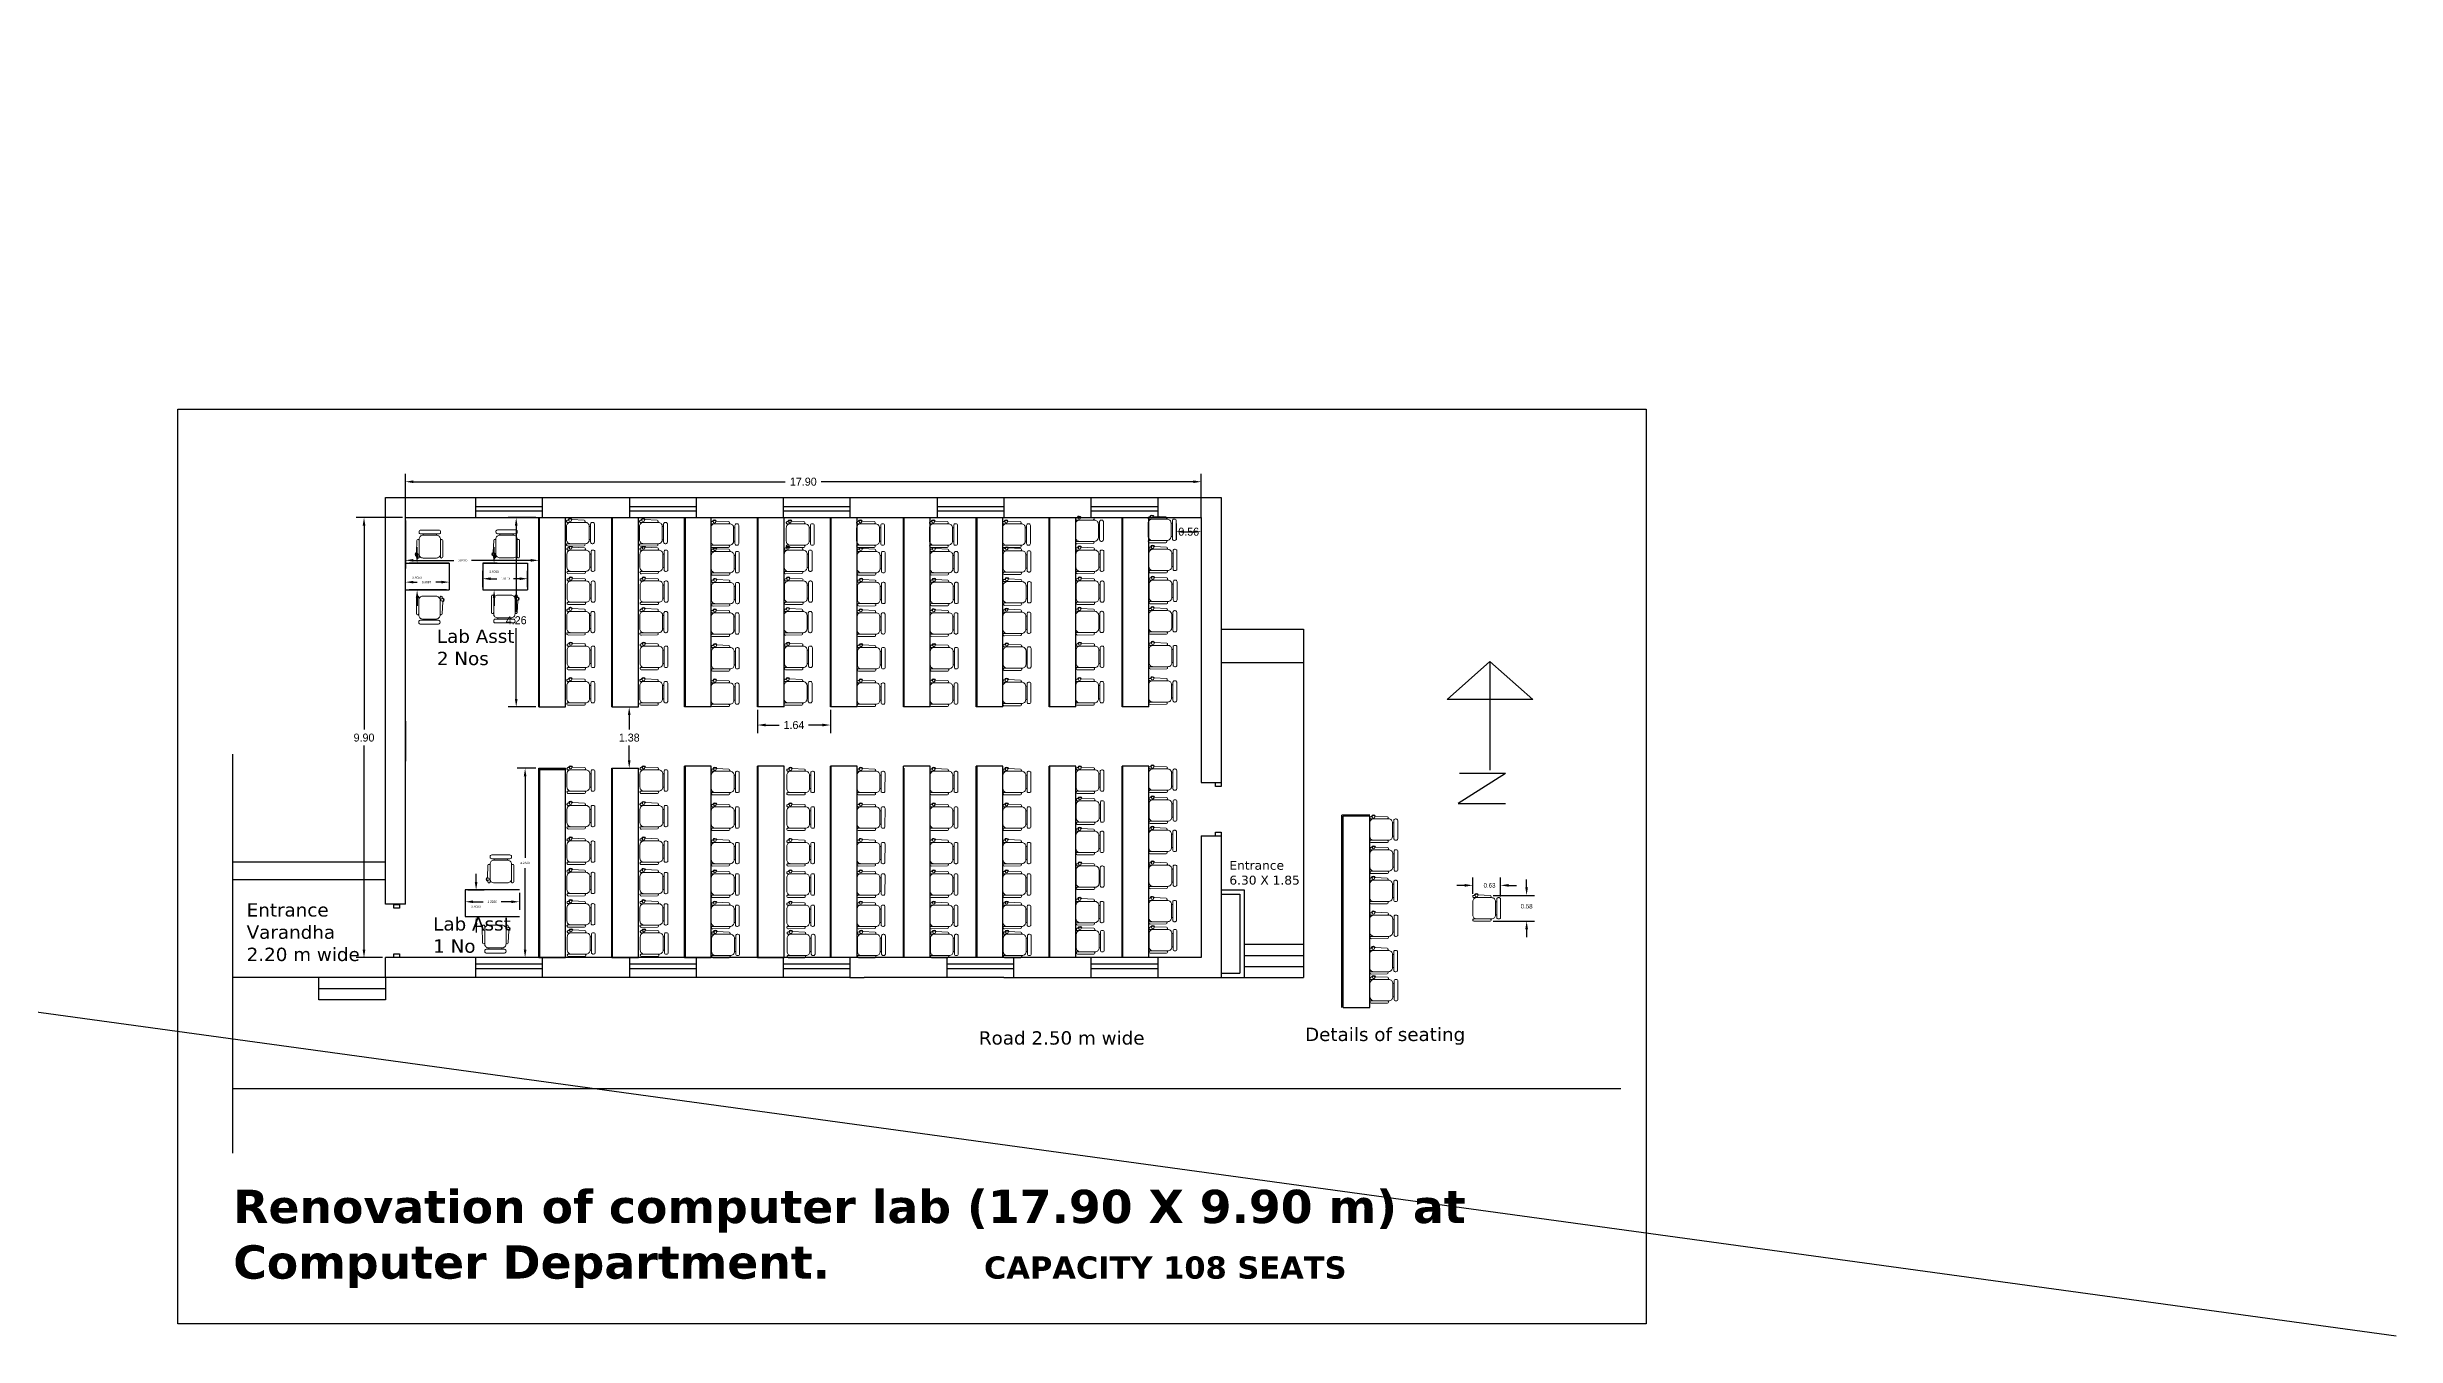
# Model space of a CAD drawing. Header units: inches. Extents: x 23 to 629, y -355 to 51.
# Drawn here: x 575.8 to 628.6, y -169 to -140 of the extents above; entities that cross this region are included whole.
import ezdxf

# ---------------------------------------------------------------- set-up
doc = ezdxf.new("R2010")
doc.units = ezdxf.units.IN
doc.header["$MEASUREMENT"] = 0
doc.layers.add('FUR', color=252, linetype='Continuous', lineweight=9)
doc.layers.add('FURN', color=252, linetype='Continuous', lineweight=9)
doc.dimstyles.get("Standard").update_dxf_attribs({"dimtxt": 0.18, "dimasz": 0.18, "dimexe": 0.18, "dimexo": 0.0625, "dimgap": 0.09, "dimtad": 0, "dimtih": 1, "dimtoh": 1, "dimdec": 4, "dimzin": 0, "dimdsep": 46, "dimtxsty": 'Standard', "dimcen": 0.09, "dimadec": 0, "dimazin": 0, "dimtfac": 1, "dimtdec": 4, "dimtofl": 0, "dimtmove": 0, "dimatfit": 3, "dimfxl": 1, "dimtolj": 1, "dimtzin": 0, "dimarcsym": 0})

# ---------------------------------------------------------------- blocks, each defined once
blk = doc.blocks.new('CINE CHAIR')
at = {"layer": 'FUR', "color": 48, "lineweight": 0}
for p, q in [((448043.776, 57308.306), (448043.8, 57308.306)), ((448043.776, 57308.058), (448043.8, 57308.058))]:
    blk.add_line(p, q, dxfattribs=at)
blk.add_lwpolyline([(448043.45, 57308.434), (448043.678, 57308.423, -0.388092), (448043.695, 57308.404), (448043.695, 57308.401, -0.414214), (448043.676, 57308.382), (448043.367, 57308.382, -0.414214), (448043.348, 57308.401), (448043.348, 57308.404, -0.491313), (448043.377, 57308.423), (448043.384, 57308.436)], format="xyb", dxfattribs=at)
for points in [[(448043.424, 57308.382), (448043.7, 57308.382, -0.414214), (448043.776, 57308.306), (448043.776, 57308.058, -0.414214), (448043.7, 57307.982), (448043.424, 57307.982, -0.414214), (448043.348, 57308.058), (448043.348, 57308.306, -0.414214)], [(448043.828, 57308.382), (448043.842, 57308.382, -0.414214), (448043.871, 57308.353), (448043.871, 57308.01, -0.414214), (448043.842, 57307.982), (448043.828, 57307.982, -0.414214), (448043.8, 57308.01), (448043.8, 57308.353, -0.414214)], [(448043.379, 57307.938), (448043.678, 57307.94, 0.393133), (448043.695, 57307.959), (448043.695, 57307.963, 0.414214), (448043.676, 57307.982), (448043.367, 57307.982, 0.414214), (448043.348, 57307.963), (448043.348, 57307.966, 0.435766)]]:
    blk.add_lwpolyline(points, format="xyb", close=True, dxfattribs=at)
blk.add_circle((448043.417, 57308.422), 0.0249, dxfattribs=at)
blk.add_arc((448043.417, 57308.422), 0.0356, 19.6628, 156.9494, dxfattribs=at)
blk = doc.blocks.new('*D101')
at = {"color": 0, "lineweight": -2}
for p, q in [((583.81, -150.609), (582.762, -150.609)), ((582.942, -150.789), (582.942, -155.379)), ((582.942, -160.329), (582.942, -155.739)), ((583.36, -160.509), (582.762, -160.509))]:
    blk.add_line(p, q, dxfattribs=at)
at = {"color": 0}
for points in [[(582.912, -150.789), (582.972, -150.789), (582.942, -150.609)], [(582.912, -160.329), (582.972, -160.329), (582.942, -160.509)]]:
    blk.add_solid(points, dxfattribs=at)
at = {"layer": 'Defpoints', "color": 0}
for p in [(583.872, -150.609), (582.942, -160.509), (583.422, -160.509)]:
    blk.add_point(p, dxfattribs=at)
at = {"color": 0, "insert": (582.942, -155.559), "char_height": 0.18, "attachment_point": 5}
blk.add_mtext('\\A1;9.90', dxfattribs=at)
blk = doc.blocks.new('*D102')
at = {"color": 0, "lineweight": -2}
for p, q in [((607.698, -158.883), (607.518, -158.883)), ((607.878, -159.074), (607.878, -158.703)), ((608.505, -159.131), (608.505, -158.703)), ((608.685, -158.883), (608.865, -158.883))]:
    blk.add_line(p, q, dxfattribs=at)
at = {"color": 0}
for points in [[(607.698, -158.853), (607.698, -158.913), (607.878, -158.883)], [(608.685, -158.853), (608.685, -158.913), (608.505, -158.883)]]:
    blk.add_solid(points, dxfattribs=at)
at = {"layer": 'Defpoints', "color": 0}
for p in [(608.505, -158.883), (607.878, -159.136), (608.505, -159.193)]:
    blk.add_point(p, dxfattribs=at)
at = {"color": 0, "insert": (608.256, -158.883), "char_height": 0.1, "attachment_point": 5}
blk.add_mtext('\\A1;0.63', dxfattribs=at)
blk = doc.blocks.new('*D103')
at = {"color": 0, "lineweight": -2}
for p, q in [((609.09, -158.929), (609.09, -158.749)), ((608.336, -159.109), (609.27, -159.109)), ((608.336, -159.689), (609.27, -159.689)), ((609.09, -159.869), (609.09, -160.049))]:
    blk.add_line(p, q, dxfattribs=at)
at = {"color": 0}
for points in [[(609.06, -158.929), (609.12, -158.929), (609.09, -159.109)], [(609.06, -159.869), (609.12, -159.869), (609.09, -159.689)]]:
    blk.add_solid(points, dxfattribs=at)
at = {"layer": 'Defpoints', "color": 0}
for p in [(608.274, -159.109), (609.09, -159.109), (608.273, -159.689)]:
    blk.add_point(p, dxfattribs=at)
at = {"color": 0, "insert": (609.09, -159.353), "char_height": 0.1, "attachment_point": 5}
blk.add_mtext('\\A1;0.58', dxfattribs=at)
blk = doc.blocks.new('*D104')
at = {"color": 0, "lineweight": -2}
for p, q in [((583.872, -150.609), (583.872, -149.622)), ((584.052, -149.802), (592.417, -149.802)), ((601.592, -149.802), (593.227, -149.802)), ((601.772, -150.609), (601.772, -149.622))]:
    blk.add_line(p, q, dxfattribs=at)
at = {"color": 0}
for points in [[(584.052, -149.772), (584.052, -149.832), (583.872, -149.802)], [(601.592, -149.772), (601.592, -149.832), (601.772, -149.802)]]:
    blk.add_solid(points, dxfattribs=at)
at = {"layer": 'Defpoints', "color": 0}
for p in [(601.772, -149.802), (583.872, -150.671), (601.772, -150.671)]:
    blk.add_point(p, dxfattribs=at)
at = {"color": 0, "insert": (592.822, -149.802), "char_height": 0.18, "attachment_point": 5}
blk.add_mtext('\\A1;17.90', dxfattribs=at)
blk = doc.blocks.new('*D105')
at = {"color": 0, "lineweight": -2}
for p, q in [((583.872, -150.671), (583.872, -151.751)), ((586.872, -150.671), (586.872, -151.751)), ((584.052, -151.571), (584.962, -151.571)), ((586.692, -151.571), (585.359, -151.571))]:
    blk.add_line(p, q, dxfattribs=at)
at = {"color": 0}
for points in [[(584.052, -151.541), (584.052, -151.601), (583.872, -151.571)], [(586.692, -151.541), (586.692, -151.601), (586.872, -151.571)]]:
    blk.add_solid(points, dxfattribs=at)
at = {"layer": 'Defpoints', "color": 0}
for p in [(583.872, -150.609), (586.872, -150.609), (583.872, -151.571)]:
    blk.add_point(p, dxfattribs=at)
at = {"color": 0, "insert": (585.16, -151.571), "char_height": 0.05, "attachment_point": 5}
blk.add_mtext('\\A1;3.0000', dxfattribs=at)
blk = doc.blocks.new('*D106')
at = {"color": 0, "lineweight": -2}
for p, q in [((588.575, -154.869), (589.087, -154.869)), ((588.907, -155.049), (588.907, -155.379)), ((588.907, -156.069), (588.907, -155.739)), ((588.575, -156.249), (589.087, -156.249))]:
    blk.add_line(p, q, dxfattribs=at)
at = {"color": 0}
for points in [[(588.877, -155.049), (588.937, -155.049), (588.907, -154.869)], [(588.877, -156.069), (588.937, -156.069), (588.907, -156.249)]]:
    blk.add_solid(points, dxfattribs=at)
at = {"layer": 'Defpoints', "color": 0}
for p in [(588.512, -154.869), (588.907, -154.869), (588.512, -156.249)]:
    blk.add_point(p, dxfattribs=at)
at = {"color": 0, "insert": (588.907, -155.559), "char_height": 0.18, "attachment_point": 5}
blk.add_mtext('\\A1;1.38', dxfattribs=at)
blk = doc.blocks.new('*D107')
at = {"color": 0, "lineweight": -2}
for p, q in [((591.792, -154.931), (591.792, -155.456)), ((591.972, -155.276), (592.282, -155.276)), ((593.252, -155.276), (592.942, -155.276)), ((593.432, -154.931), (593.432, -155.456))]:
    blk.add_line(p, q, dxfattribs=at)
at = {"color": 0}
for points in [[(591.972, -155.246), (591.972, -155.306), (591.792, -155.276)], [(593.252, -155.246), (593.252, -155.306), (593.432, -155.276)]]:
    blk.add_solid(points, dxfattribs=at)
at = {"layer": 'Defpoints', "color": 0}
for p in [(591.792, -154.869), (593.432, -154.869), (593.432, -155.276)]:
    blk.add_point(p, dxfattribs=at)
at = {"color": 0, "insert": (592.612, -155.276), "char_height": 0.18, "attachment_point": 5}
blk.add_mtext('\\A1;1.64', dxfattribs=at)
blk = doc.blocks.new('*D108')
at = {"color": 0, "lineweight": -2}
for p, q in [((586.81, -156.249), (586.385, -156.249)), ((586.565, -156.429), (586.565, -158.264)), ((586.565, -160.329), (586.565, -158.494)), ((586.81, -160.509), (586.385, -160.509))]:
    blk.add_line(p, q, dxfattribs=at)
at = {"color": 0}
for points in [[(586.535, -156.429), (586.595, -156.429), (586.565, -156.249)], [(586.535, -160.329), (586.595, -160.329), (586.565, -160.509)]]:
    blk.add_solid(points, dxfattribs=at)
at = {"layer": 'Defpoints', "color": 0}
for p in [(586.565, -156.249), (586.872, -156.249), (586.872, -160.509)]:
    blk.add_point(p, dxfattribs=at)
at = {"color": 0, "insert": (586.565, -158.379), "char_height": 0.05, "attachment_point": 5}
blk.add_mtext('\\A1;4.2600', dxfattribs=at)
blk = doc.blocks.new('*D109')
at = {"color": 0, "lineweight": -2}
for p, q in [((586.81, -150.609), (586.185, -150.609)), ((586.365, -150.789), (586.365, -152.739)), ((586.365, -154.689), (586.365, -153.099)), ((586.81, -154.869), (586.185, -154.869))]:
    blk.add_line(p, q, dxfattribs=at)
at = {"color": 0}
for points in [[(586.335, -150.789), (586.395, -150.789), (586.365, -150.609)], [(586.335, -154.689), (586.395, -154.689), (586.365, -154.869)]]:
    blk.add_solid(points, dxfattribs=at)
at = {"layer": 'Defpoints', "color": 0}
for p in [(586.365, -150.609), (586.872, -150.609), (586.872, -154.869)]:
    blk.add_point(p, dxfattribs=at)
at = {"color": 0, "insert": (586.365, -152.919), "char_height": 0.18, "attachment_point": 5}
blk.add_mtext('\\A1;4.26', dxfattribs=at)
blk = doc.blocks.new('*D110')
at = {"color": 0, "lineweight": -2}
for p, q in [((601.207, -150.74), (601.207, -151.107)), ((601.387, -150.927), (601.592, -150.927)), ((601.772, -150.671), (601.772, -151.107))]:
    blk.add_line(p, q, dxfattribs=at)
at = {"color": 0}
for points in [[(601.387, -150.897), (601.387, -150.957), (601.207, -150.927)], [(601.592, -150.897), (601.592, -150.957), (601.772, -150.927)]]:
    blk.add_solid(points, dxfattribs=at)
at = {"layer": 'Defpoints', "color": 0}
for p in [(601.207, -150.677), (601.772, -150.609), (601.772, -150.927)]:
    blk.add_point(p, dxfattribs=at)
at = {"color": 0, "insert": (601.49, -150.927), "char_height": 0.18, "attachment_point": 5}
blk.add_mtext('\\A1;0.56', dxfattribs=at)
blk = doc.blocks.new('*D120')
at = {"color": 0, "lineweight": -2}
for p, q in [((584.136, -151.457), (584.136, -151.277)), ((584.798, -151.637), (583.956, -151.637)), ((584.798, -152.237), (583.956, -152.237)), ((584.136, -152.417), (584.136, -152.597))]:
    blk.add_line(p, q, dxfattribs=at)
at = {"color": 0}
for points in [[(584.106, -151.457), (584.166, -151.457), (584.136, -151.637)], [(584.106, -152.417), (584.166, -152.417), (584.136, -152.237)]]:
    blk.add_solid(points, dxfattribs=at)
at = {"layer": 'Defpoints', "color": 0}
for p in [(584.861, -151.637), (584.136, -152.237), (584.861, -152.237)]:
    blk.add_point(p, dxfattribs=at)
at = {"color": 0, "insert": (584.136, -151.96), "char_height": 0.05, "attachment_point": 5}
blk.add_mtext('\\A1;0.6000', dxfattribs=at)
blk = doc.blocks.new('*D183')
at = {"color": 0, "lineweight": -2}
for p, q in [((585.216, -159.049), (585.216, -159.432)), ((585.396, -159.252), (585.624, -159.252)), ((586.257, -159.252), (586.029, -159.252)), ((586.437, -159.049), (586.437, -159.432))]:
    blk.add_line(p, q, dxfattribs=at)
at = {"color": 0}
for points in [[(585.396, -159.222), (585.396, -159.282), (585.216, -159.252)], [(586.257, -159.222), (586.257, -159.282), (586.437, -159.252)]]:
    blk.add_solid(points, dxfattribs=at)
at = {"layer": 'Defpoints', "color": 0}
for p in [(585.216, -158.987), (586.437, -158.987), (586.437, -159.252)]:
    blk.add_point(p, dxfattribs=at)
at = {"color": 0, "insert": (585.826, -159.252), "char_height": 0.05, "attachment_point": 5}
blk.add_mtext('\\A1;1.2220', dxfattribs=at)
blk = doc.blocks.new('*D184')
at = {"color": 0, "lineweight": -2}
for p, q in [((585.278, -158.987), (585.643, -158.987)), ((585.463, -158.807), (585.463, -158.627)), ((585.278, -159.587), (585.643, -159.587)), ((585.463, -159.767), (585.463, -159.947))]:
    blk.add_line(p, q, dxfattribs=at)
at = {"color": 0}
for points in [[(585.433, -158.807), (585.493, -158.807), (585.463, -158.987)], [(585.433, -159.767), (585.493, -159.767), (585.463, -159.587)]]:
    blk.add_solid(points, dxfattribs=at)
at = {"layer": 'Defpoints', "color": 0}
for p in [(585.216, -158.987), (585.216, -159.587), (585.463, -159.587)]:
    blk.add_point(p, dxfattribs=at)
at = {"color": 0, "insert": (585.463, -159.362), "char_height": 0.05, "attachment_point": 5}
blk.add_mtext('\\A1;0.6000', dxfattribs=at)
blk = doc.blocks.new('*D185')
at = {"color": 0, "lineweight": -2}
for p, q in [((585.611, -152.174), (585.611, -151.804)), ((585.791, -151.984), (585.931, -151.984)), ((586.442, -151.984), (586.302, -151.984)), ((586.622, -152.174), (586.622, -151.804))]:
    blk.add_line(p, q, dxfattribs=at)
at = {"color": 0}
for points in [[(585.791, -151.954), (585.791, -152.014), (585.611, -151.984)], [(586.442, -151.954), (586.442, -152.014), (586.622, -151.984)]]:
    blk.add_solid(points, dxfattribs=at)
at = {"layer": 'Defpoints', "color": 0}
for p in [(585.611, -151.984), (585.611, -152.237), (586.622, -152.237)]:
    blk.add_point(p, dxfattribs=at)
at = {"color": 0, "insert": (586.116, -151.984), "char_height": 0.05, "attachment_point": 5}
blk.add_mtext('\\A1;1.0113', dxfattribs=at)
blk = doc.blocks.new('*D186')
at = {"color": 0, "lineweight": -2}
for p, q in [((585.868, -151.457), (585.868, -151.277)), ((585.673, -151.637), (586.048, -151.637)), ((585.673, -152.237), (586.048, -152.237)), ((585.868, -152.417), (585.868, -152.597))]:
    blk.add_line(p, q, dxfattribs=at)
at = {"color": 0}
for points in [[(585.838, -151.457), (585.898, -151.457), (585.868, -151.637)], [(585.838, -152.417), (585.898, -152.417), (585.868, -152.237)]]:
    blk.add_solid(points, dxfattribs=at)
at = {"layer": 'Defpoints', "color": 0}
for p in [(585.611, -151.637), (585.611, -152.237), (585.868, -152.237)]:
    blk.add_point(p, dxfattribs=at)
at = {"color": 0, "insert": (585.868, -151.828), "char_height": 0.05, "attachment_point": 5}
blk.add_mtext('\\A1;0.6000', dxfattribs=at)
blk = doc.blocks.new('*D187')
at = {"color": 0, "lineweight": -2}
for p, q in [((583.872, -152.174), (583.872, -151.881)), ((584.052, -152.061), (584.136, -152.061)), ((584.681, -152.061), (584.558, -152.061)), ((584.861, -152.174), (584.861, -151.881))]:
    blk.add_line(p, q, dxfattribs=at)
at = {"color": 0}
for points in [[(584.052, -152.031), (584.052, -152.091), (583.872, -152.061)], [(584.681, -152.031), (584.681, -152.091), (584.861, -152.061)]]:
    blk.add_solid(points, dxfattribs=at)
at = {"layer": 'Defpoints', "color": 0}
for p in [(584.861, -152.061), (583.872, -152.237), (584.861, -152.237)]:
    blk.add_point(p, dxfattribs=at)
at = {"color": 0, "insert": (584.347, -152.061), "char_height": 0.05, "attachment_point": 5}
blk.add_mtext('\\A1;0.9887', dxfattribs=at)

msp = doc.modelspace()

# ---------------------------------------------------------------- linework, layer by layer
for p, q in [((628.64358, -169.02198), (417.31556, -140.021)), ((583.42211, -159.3089), (583.42211, -150.1589)), ((583.42211, -150.1589), (601.77211, -150.1589)), ((585.45211, -150.1589), (585.45211, -150.6089)), ((585.45211, -150.3589), (586.95211, -150.3589)), ((585.45211, -150.4589), (586.95211, -150.4589)), ((586.95211, -150.1589), (586.95211, -150.6089)), ((588.91211, -150.1589), (588.91211, -150.6089)), ((588.91211, -150.3589), (590.41211, -150.3589)), ((588.91211, -150.4589), (590.41211, -150.4589)), ((590.41211, -150.1589), (590.41211, -150.6089)), ((592.37211, -150.1589), (592.37211, -150.6089)), ((592.37211, -150.3589), (593.87211, -150.3589)), ((592.37211, -150.4589), (593.87211, -150.4589)), ((593.87211, -150.1589), (593.87211, -150.6089)), ((595.83211, -150.1589), (595.83211, -150.6089)), ((595.83211, -150.3589), (597.33211, -150.3589)), ((595.83211, -150.4589), (597.33211, -150.4589)), ((597.33211, -150.1589), (597.33211, -150.6089)), ((599.29211, -150.1589), (599.29211, -150.6089)), ((599.29211, -150.3589), (600.79211, -150.3589)), ((599.29211, -150.4589), (600.79211, -150.4589)), ((600.79211, -150.1589), (600.79211, -150.6089)), ((601.77211, -150.1589), (602.22211, -150.1589)), ((602.22211, -150.1589), (602.22211, -156.20872)), ((583.87211, -159.3089), (583.87211, -150.6089)), ((583.87211, -150.6089), (601.77211, -150.6089)), ((588.17211, -150.6089), (598.59711, -150.6089)), ((601.77211, -150.6089), (601.77211, -156.20872)), ((583.87211, -151.63699), (584.8608, -151.63699)), ((584.8608, -151.63699), (584.4358, -151.63699)), ((584.8608, -151.63699), (584.8608, -152.23699)), ((585.9358, -151.63699), (585.6108, -151.63699)), ((585.6108, -151.63699), (586.62211, -151.63699)), ((585.6108, -151.63699), (585.6108, -152.23699)), ((586.62211, -151.63699), (586.62211, -152.23699)), ((583.87211, -152.23699), (584.8608, -152.23699)), ((585.6108, -152.23699), (586.62211, -152.23699)), ((602.22211, -153.11825), (604.07211, -153.11825)), ((604.07211, -153.11825), (604.07211, -160.95891)), ((602.22211, -153.86825), (604.07211, -153.86825)), ((607.30459, -154.69805), (608.26602, -153.84624)), ((608.26602, -153.84624), (609.22746, -154.69805)), ((608.26602, -153.84624), (608.26602, -156.29126)), ((609.22746, -154.69805), (607.30459, -154.69805)), ((583.87371, -155.18534), (583.87371, -156.08534)), ((579.98484, -155.93264), (579.98484, -164.90755)), ((601.77211, -156.20872), (601.77211, -156.4589)), ((602.22211, -156.20872), (602.22211, -156.3589)), ((602.22211, -156.3589), (602.22211, -156.65921)), ((608.61438, -156.36974), (607.55338, -157.03832)), ((608.61438, -156.36974), (607.58286, -156.36974)), ((608.61438, -156.36974), (607.73022, -156.36974)), ((601.77211, -156.4589), (601.77211, -156.57033)), ((601.77211, -156.57033), (602.22211, -156.57033)), ((607.55338, -157.03832), (608.61438, -157.03832)), ((601.77211, -157.77033), (601.77211, -158.02745)), ((601.77211, -157.77033), (602.22211, -157.77033)), ((602.22211, -157.77033), (602.22211, -158.11633)), ((583.42211, -158.3589), (579.98484, -158.3589)), ((601.77211, -158.02745), (601.77211, -160.50891)), ((602.22211, -158.11633), (602.22211, -160.95891)), ((583.42211, -158.7589), (579.98484, -158.7589)), ((585.74051, -158.9866), (585.21551, -158.9866)), ((585.21551, -158.9866), (585.21551, -159.5866)), ((586.44051, -158.9866), (585.74051, -158.9866)), ((602.22211, -158.98115), (602.73818, -158.98115)), ((602.73818, -158.98115), (602.73818, -160.95891)), ((583.87211, -159.3089), (583.42211, -159.3089)), ((602.22211, -159.08115), (602.63818, -159.08115)), ((602.63818, -159.08115), (602.63818, -160.8589)), ((585.21551, -159.5866), (586.43748, -159.5866)), ((583.42211, -160.95891), (583.42211, -160.50891)), ((584.42211, -160.50891), (583.42211, -160.50891)), ((594.87211, -160.50891), (584.42211, -160.50891)), ((585.45211, -160.50891), (585.45211, -160.95891)), ((586.95211, -160.50891), (586.95211, -160.95891)), ((588.91211, -160.50891), (588.91211, -160.95891)), ((590.41211, -160.50891), (590.41211, -160.95891)), ((592.37211, -160.50891), (592.37211, -160.95891)), ((592.37211, -160.50891), (592.37211, -160.95891)), ((593.87211, -160.50891), (593.87211, -160.95891)), ((593.87211, -160.50891), (593.87211, -160.95891)), ((598.33211, -160.50891), (594.87211, -160.50891)), ((596.0501, -160.50891), (596.0501, -160.95891)), ((596.0501, -160.50891), (596.0501, -160.95891)), ((597.5501, -160.50891), (597.5501, -160.95891)), ((597.5501, -160.50891), (597.5501, -160.95891)), ((601.77211, -160.50891), (598.33211, -160.50891)), ((599.29211, -160.50891), (599.29211, -160.95891)), ((600.79211, -160.50891), (600.79211, -160.95891)), ((602.73818, -160.2089), (604.07211, -160.2089)), ((602.73818, -160.4589), (604.07211, -160.4589)), ((593.87211, -160.95891), (579.98484, -160.95891)), ((583.42211, -160.95891), (581.92211, -160.95891)), ((581.92211, -161.4589), (581.92211, -160.95891)), ((583.42211, -160.95891), (583.42211, -161.4589)), ((586.95211, -160.65891), (585.45211, -160.65891)), ((586.95211, -160.75891), (585.45211, -160.75891)), ((590.41211, -160.65891), (588.91211, -160.65891)), ((590.41211, -160.75891), (588.91211, -160.75891)), ((593.87211, -160.65891), (592.37211, -160.65891)), ((593.87211, -160.75891), (592.37211, -160.75891)), ((593.87211, -160.95891), (594.18837, -160.95891)), ((597.33211, -160.95891), (594.18837, -160.95891)), ((597.5501, -160.65891), (596.0501, -160.65891)), ((597.5501, -160.75891), (596.0501, -160.75891)), ((597.33211, -160.95891), (602.73818, -160.95891)), ((600.79211, -160.65891), (599.29211, -160.65891)), ((600.79211, -160.75891), (599.29211, -160.75891)), ((602.22211, -160.8589), (602.63818, -160.8589)), ((602.73818, -160.7089), (604.07211, -160.7089)), ((602.73818, -160.95891), (604.07211, -160.95891)), ((583.42211, -161.2089), (581.92211, -161.2089)), ((583.42211, -161.4589), (581.92211, -161.4589)), ((611.20829, -163.4589), (579.98484, -163.4589))]:
    msp.add_line(p, q)
at = {"color": 1}
for p, q in [((586.87211, -154.8689), (586.87211, -150.6089)), ((586.87211, -150.6089), (587.47211, -150.6089)), ((586.89011, -154.8689), (586.89011, -150.6089)), ((587.47211, -154.8689), (587.47211, -150.6089)), ((588.51211, -154.8689), (588.51211, -150.6089)), ((588.51211, -150.6089), (589.11211, -150.6089)), ((588.53011, -154.8689), (588.53011, -150.6089)), ((589.11211, -154.8689), (589.11211, -150.6089)), ((590.15211, -154.8689), (590.15211, -150.6089)), ((590.15211, -150.6089), (590.75211, -150.6089)), ((590.17011, -154.8689), (590.17011, -150.6089)), ((590.75211, -154.8689), (590.75211, -150.6089)), ((591.79211, -154.8689), (591.79211, -150.6089)), ((591.79211, -150.6089), (592.39211, -150.6089)), ((591.81011, -154.8689), (591.81011, -150.6089)), ((592.39211, -154.8689), (592.39211, -150.6089)), ((593.43211, -154.8689), (593.43211, -150.6089)), ((593.43211, -150.6089), (594.03211, -150.6089)), ((593.45011, -154.8689), (593.45011, -150.6089)), ((594.03211, -154.8689), (594.03211, -150.6089)), ((595.07211, -154.8689), (595.07211, -150.6089)), ((595.07211, -150.6089), (595.67211, -150.6089)), ((595.09011, -154.8689), (595.09011, -150.6089)), ((595.67211, -154.8689), (595.67211, -150.6089)), ((596.71211, -154.8689), (596.71211, -150.6089)), ((596.71211, -150.6089), (597.31211, -150.6089)), ((596.73011, -154.8689), (596.73011, -150.6089)), ((597.31211, -154.8689), (597.31211, -150.6089)), ((598.35211, -154.8689), (598.35211, -150.6089)), ((598.35211, -150.6089), (598.95211, -150.6089)), ((598.37011, -154.8689), (598.37011, -150.6089)), ((598.95211, -154.8689), (598.95211, -150.6089)), ((599.99211, -154.8689), (599.99211, -150.6089)), ((599.99211, -150.6089), (600.59211, -150.6089)), ((600.01011, -154.8689), (600.01011, -150.6089)), ((600.59211, -154.8689), (600.59211, -150.6089)), ((586.87211, -154.8689), (587.47211, -154.8689)), ((588.51211, -154.8689), (589.11211, -154.8689)), ((590.75211, -154.8689), (590.15211, -154.8689)), ((592.39211, -154.8689), (591.79211, -154.8689)), ((594.03211, -154.8689), (593.43211, -154.8689)), ((595.67211, -154.8689), (595.07211, -154.8689)), ((597.31211, -154.8689), (596.71211, -154.8689)), ((598.95211, -154.8689), (598.35211, -154.8689)), ((600.59211, -154.8689), (599.99211, -154.8689)), ((586.87211, -160.50891), (586.87211, -156.2489)), ((586.87211, -156.2489), (587.47211, -156.2489)), ((586.87211, -156.2739), (587.47211, -156.2739)), ((586.89711, -160.50891), (586.89711, -156.2489)), ((587.47211, -160.50891), (587.47211, -156.2489)), ((588.51211, -160.50891), (588.51211, -156.2489)), ((588.51211, -156.2489), (589.11211, -156.2489)), ((588.53011, -160.50891), (588.53011, -156.2489)), ((589.11211, -160.50891), (589.11211, -156.2489)), ((590.15211, -156.2489), (590.15211, -156.2039)), ((590.75211, -156.2039), (590.15211, -156.2039)), ((590.15211, -160.50891), (590.15211, -156.2489)), ((590.17011, -156.2489), (590.17011, -156.2039)), ((590.17011, -160.50891), (590.17011, -156.2489)), ((590.75211, -156.2489), (590.75211, -156.2039)), ((590.75211, -160.50891), (590.75211, -156.2489)), ((591.79211, -156.2489), (591.79211, -156.2039)), ((592.39211, -156.2039), (591.79211, -156.2039)), ((591.79211, -160.50891), (591.79211, -156.2489)), ((591.81011, -156.2489), (591.81011, -156.2039)), ((591.81011, -160.50891), (591.81011, -156.2489)), ((592.39211, -156.2489), (592.39211, -156.2039)), ((592.39211, -160.50891), (592.39211, -156.2489)), ((593.43211, -156.2489), (593.43211, -156.2039)), ((594.03211, -156.2039), (593.43211, -156.2039)), ((593.43211, -160.50891), (593.43211, -156.2489)), ((593.45011, -156.2489), (593.45011, -156.2039)), ((593.45011, -160.50891), (593.45011, -156.2489)), ((594.03211, -156.2489), (594.03211, -156.2039)), ((594.03212, -160.50891), (594.03211, -156.2489)), ((595.07211, -156.2489), (595.07211, -156.2039)), ((595.67211, -156.2039), (595.07211, -156.2039)), ((595.07211, -160.50891), (595.07211, -156.2489)), ((595.09011, -160.50891), (595.09011, -156.2489)), ((595.67211, -156.2489), (595.67211, -156.2039)), ((595.67212, -160.50891), (595.67211, -156.2489)), ((596.71211, -156.2489), (596.71211, -156.2039)), ((597.31211, -156.2039), (596.71211, -156.2039)), ((596.71211, -160.50891), (596.71211, -156.2489)), ((596.73011, -156.2489), (596.73011, -156.2039)), ((596.73011, -160.50891), (596.73011, -156.2489)), ((597.31211, -156.2489), (597.31211, -156.2039)), ((597.31211, -160.50891), (597.31211, -156.2489)), ((598.35211, -160.50891), (598.35211, -156.2039)), ((598.95211, -156.2039), (598.35211, -156.2039)), ((598.37011, -160.50891), (598.37011, -156.2039)), ((598.95211, -160.50891), (598.95211, -156.2039)), ((599.99211, -160.50891), (599.99211, -156.2039)), ((600.59211, -156.2039), (599.99211, -156.2039)), ((600.01011, -160.50891), (600.01011, -156.2039)), ((600.59211, -160.50891), (600.59211, -156.2039)), ((604.93645, -161.63362), (604.93645, -157.30362)), ((605.56145, -157.30362), (604.93645, -157.30362)), ((604.96145, -161.63362), (604.96145, -157.32862)), ((605.56145, -157.32862), (604.96145, -157.32862)), ((605.56145, -161.63362), (605.56145, -157.32862)), ((586.87211, -160.50891), (587.47211, -160.50891)), ((588.51211, -160.50891), (589.11211, -160.50891)), ((590.15211, -160.50891), (590.75211, -160.50891)), ((591.79211, -160.50891), (592.39211, -160.50891)), ((604.96145, -161.63362), (605.56145, -161.63362))]:
    msp.add_line(p, q, dxfattribs=at)
for points in [[(578.75556, -148.16925), (611.77709, -148.16925), (611.77709, -168.74843), (578.75556, -168.74843)], [(602.2226, -156.57247), (602.2226, -156.65921), (602.09391, -156.65921), (602.09391, -156.57247)], [(602.2226, -157.68574), (602.2226, -157.77247), (602.09391, -157.77247), (602.09391, -157.68574)], [(583.73775, -159.31025), (583.73775, -159.39698), (583.60907, -159.39698), (583.60907, -159.31025)], [(583.73775, -160.42206), (583.73775, -160.50879), (583.60907, -160.50879), (583.60907, -160.42206)]]:
    msp.add_lwpolyline(points, close=True)

# ---------------------------------------------------------------- block references
at = {"xscale": 1.200000000000004, "yscale": 1.200000000000003, "zscale": 1.2, "rotation": 359.9991434073998}
msp.add_blockref('CINE CHAIR', (-537045.16803, -68921.17892), dxfattribs=at)
at = {"layer": 'FURN', "yscale": 1.200000000000003, "zscale": 1.2}
for p, xscale, rotation in [((-537052.46577, -68912.66307), 1.200000000000004, 359.9991434073998), ((69346.20193, -537804.56443), 1.200000000000008, 89.99914340739974), ((69347.92802, -537804.56061), 1.200000000000008, 89.99914340739974), ((-537065.54972, -68912.73636), 1.200000000000004, 359.9991434073998), ((-537063.90801, -68912.73743), 1.200000000000004, 359.9991434073998), ((-537062.3037, -68912.76912), 1.200000000000004, 359.9991434073998), ((-537060.60589, -68912.76912), 1.200000000000004, 359.9991434073998), ((-537059.0237, -68912.76912), 1.200000000000004, 359.9991434073998), ((-537057.3837, -68912.76912), 1.200000000000004, 359.9991434073998), ((-537055.7437, -68912.76912), 1.200000000000004, 359.9991434073998), ((-537054.10172, -68912.68483), 1.200000000000004, 359.9991434073998), ((-537065.53991, -68913.35922), 1.200000000000004, 359.9991434073998), ((-537063.8982, -68913.36028), 1.200000000000004, 359.9991434073998), ((-537062.29389, -68913.39198), 1.200000000000004, 359.9991434073998), ((-537060.65084, -68913.36021), 1.200000000000004, 359.9991434073998), ((-537059.01072, -68913.39072), 1.200000000000004, 359.9991434073998), ((-537057.37075, -68913.38951), 1.200000000000004, 359.9991434073998), ((-537055.7314, -68913.37562), 1.200000000000004, 359.9991434073998), ((-537054.09163, -68913.35858), 1.200000000000004, 359.9991434073998), ((-537052.44988, -68913.3419), 1.200000000000004, 359.9991434073998), ((-537065.53584, -68914.05408), 1.200000000000004, 359.9991434073998), ((-537063.89414, -68914.05514), 1.200000000000004, 359.9991434073998), ((-537062.28983, -68914.08684), 1.200000000000004, 359.9991434073998), ((-537060.64678, -68914.05507), 1.200000000000004, 359.9991434073998), ((-537059.00666, -68914.08558), 1.200000000000004, 359.9991434073998), ((-537057.36668, -68914.08437), 1.200000000000004, 359.9991434073998), ((-537055.72734, -68914.07048), 1.200000000000004, 359.9991434073998), ((-537054.08757, -68914.05343), 1.200000000000004, 359.9991434073998), ((-537052.44581, -68914.03676), 1.200000000000004, 359.9991434073998), ((-68177.36754, 537500.66825), 1.200000000000008, 269.9991434073997), ((-68175.68192, 537500.69309), 1.200000000000008, 269.9991434073997), ((-537065.54252, -68914.73881), 1.200000000000004, 359.9991434073998), ((-537063.90082, -68914.73987), 1.200000000000004, 359.9991434073998), ((-537062.29651, -68914.77156), 1.200000000000004, 359.9991434073998), ((-537060.65346, -68914.7398), 1.200000000000004, 359.9991434073998), ((-537059.01334, -68914.7703), 1.200000000000004, 359.9991434073998), ((-537057.37337, -68914.76909), 1.200000000000004, 359.9991434073998), ((-537055.73402, -68914.75521), 1.200000000000004, 359.9991434073998), ((-537054.09425, -68914.73816), 1.200000000000004, 359.9991434073998), ((-537052.45249, -68914.72148), 1.200000000000004, 359.9991434073998), ((-537065.53696, -68915.521), 1.200000000000004, 359.9991434073998), ((-537063.89525, -68915.52206), 1.200000000000004, 359.9991434073998), ((-537062.29094, -68915.55376), 1.200000000000004, 359.9991434073998), ((-537060.64789, -68915.52199), 1.200000000000004, 359.9991434073998), ((-537059.00777, -68915.5525), 1.200000000000004, 359.9991434073998), ((-537057.3678, -68915.55128), 1.200000000000004, 359.9991434073998), ((-537055.72845, -68915.5374), 1.200000000000004, 359.9991434073998), ((-537054.08868, -68915.52035), 1.200000000000004, 359.9991434073998), ((-537052.44693, -68915.50368), 1.200000000000004, 359.9991434073998), ((-537065.54323, -68916.31642), 1.200000000000004, 359.9991434073998), ((-537063.90153, -68916.31748), 1.200000000000004, 359.9991434073998), ((-537062.29722, -68916.34917), 1.200000000000004, 359.9991434073998), ((-537060.65416, -68916.3174), 1.200000000000004, 359.9991434073998), ((-537059.01405, -68916.34791), 1.200000000000004, 359.9991434073998), ((-537057.37407, -68916.3467), 1.200000000000004, 359.9991434073998), ((-537055.73472, -68916.33282), 1.200000000000004, 359.9991434073998), ((-537054.09496, -68916.31577), 1.200000000000004, 359.9991434073998), ((-537052.4532, -68916.29909), 1.200000000000004, 359.9991434073998), ((-537065.53991, -68918.30331), 1.200000000000004, 359.9991434073998), ((-537063.8982, -68918.30438), 1.200000000000004, 359.9991434073998), ((-537062.29389, -68918.33607), 1.200000000000004, 359.9991434073998), ((-537060.59608, -68918.33607), 1.200000000000004, 359.9991434073998), ((-537059.01389, -68918.33607), 1.200000000000004, 359.9991434073998), ((-537057.37389, -68918.33607), 1.200000000000004, 359.9991434073998), ((-537055.73389, -68918.33607), 1.200000000000004, 359.9991434073998), ((-537054.08862, -68918.30544), 1.200000000000004, 359.9991434073998), ((-537052.45266, -68918.28368), 1.200000000000004, 359.9991434073998), ((-537054.08455, -68919.0003), 1.200000000000004, 359.9991434073998), ((-537052.4486, -68918.97854), 1.200000000000004, 359.9991434073998), ((-537065.53991, -68919.10331), 1.200000000000004, 359.9991434073998), ((-537063.8982, -68919.10438), 1.200000000000004, 359.9991434073998), ((-537062.29389, -68919.13607), 1.200000000000004, 359.9991434073998), ((-537060.59608, -68919.13607), 1.200000000000004, 359.9991434073998), ((-537059.01389, -68919.13607), 1.200000000000004, 359.9991434073998), ((-537057.37389, -68919.13607), 1.200000000000004, 359.9991434073998), ((-537055.73389, -68919.13607), 1.200000000000004, 359.9991434073998), ((-537047.48332, -68919.4084), 1.200000000000004, 359.9991434073998), ((-537065.53991, -68919.90331), 1.200000000000004, 359.9991434073998), ((-537063.8982, -68919.90438), 1.200000000000004, 359.9991434073998), ((-537062.29389, -68919.93607), 1.200000000000004, 359.9991434073998), ((-537060.59608, -68919.93607), 1.200000000000004, 359.9991434073998), ((-537059.01389, -68919.93607), 1.200000000000004, 359.9991434073998), ((-537057.37389, -68919.93607), 1.200000000000004, 359.9991434073998), ((-537055.73389, -68919.93607), 1.200000000000004, 359.9991434073998), ((-537054.09124, -68919.68502), 1.200000000000004, 359.9991434073998), ((-537052.45528, -68919.66326), 1.200000000000004, 359.9991434073998), ((69347.79863, -537811.87245), 1.200000000000008, 89.99914340739974), ((-537054.08567, -68920.46722), 1.200000000000004, 359.9991434073998), ((-537052.44971, -68920.44546), 1.200000000000004, 359.9991434073998), ((-537047.47926, -68920.10326), 1.200000000000004, 359.9991434073998), ((-537065.53991, -68920.6099), 1.200000000000004, 359.9991434073998), ((-537063.8982, -68920.61096), 1.200000000000004, 359.9991434073998), ((-537062.29389, -68920.64265), 1.200000000000004, 359.9991434073998), ((-537060.59608, -68920.64265), 1.200000000000004, 359.9991434073998), ((-537059.01389, -68920.64265), 1.200000000000004, 359.9991434073998), ((-537057.37389, -68920.64265), 1.200000000000004, 359.9991434073998), ((-537055.73389, -68920.64265), 1.200000000000004, 359.9991434073998), ((-537047.48594, -68920.78798), 1.200000000000004, 359.9991434073998), ((-537065.53994, -68921.31417), 1.200000000000004, 359.9991434073998), ((-537063.89823, -68921.31523), 1.200000000000004, 359.9991434073998), ((-537062.29392, -68921.34692), 1.200000000000004, 359.9991434073998), ((-537060.59611, -68921.34692), 1.200000000000004, 359.9991434073998), ((-537059.01392, -68921.34692), 1.200000000000004, 359.9991434073998), ((-537057.37392, -68921.34692), 1.200000000000004, 359.9991434073998), ((-537055.73392, -68921.34692), 1.200000000000004, 359.9991434073998), ((-537054.09194, -68921.26263), 1.200000000000004, 359.9991434073998), ((-537052.45599, -68921.24087), 1.200000000000004, 359.9991434073998), ((-537047.48037, -68921.57017), 1.200000000000004, 359.9991434073998), ((-68175.88446, 537493.26729), 1.200000000000008, 269.9991434073997), ((-537065.53153, -68921.96959), 1.200000000000004, 359.9991434073998), ((-537063.88983, -68921.97065), 1.200000000000004, 359.9991434073998), ((-537062.28552, -68922.00235), 1.200000000000004, 359.9991434073998), ((-537060.5877, -68922.00235), 1.200000000000004, 359.9991434073998), ((-537059.00552, -68922.00235), 1.200000000000004, 359.9991434073998), ((-537057.36552, -68922.00235), 1.200000000000004, 359.9991434073998), ((-537055.72552, -68922.00235), 1.200000000000004, 359.9991434073998), ((-537054.08354, -68921.91806), 1.200000000000004, 359.9991434073998), ((-537052.44758, -68921.89629), 1.200000000000004, 359.9991434073998), ((-537047.48664, -68922.36559), 1.200000000000004, 359.9991434073998), ((-537047.47824, -68923.02101), 1.200000000000004, 359.9991434073998)]:
    msp.add_blockref('CINE CHAIR', p, dxfattribs=dict(at, xscale=xscale, rotation=rotation))

# ---------------------------------------------------------------- texts
at = {"attachment_point": 1}
for s, insert, char_height, width in [('{\\fVerdana|b0|i0|c0|p34;Lab Asst\\P2 Nos}', (584.58115, -153.12759), 0.3, 2.9300853), ('{\\fVerdana|b0|i0|c0|p34;Entrance\\P6.30 X 1.85}', (602.40461, -158.33162), 0.2, 2.6756777), ('{\\fVerdana|b0|i0|c0|p34;Entrance Varandha\\P2.20 m wide}', (580.30274, -159.28505), 0.3, 2.9300853), ('{\\fVerdana|b0|i0|c0|p34;Lab Asst\\P1 No}', (584.49749, -159.59895), 0.3, 2.9300853), ('{\\fVerdana|b0|i0|c0|p34;Road 2.50 m wide}', (596.77061, -162.16517), 0.3, 5.1441554), ('{\\fVerdana|b0|i0|c0|p34;Details of seating}', (604.10682, -162.08463), 0.3, 5.1441554), ('{\\fVerdana|b1|i0|c0|p34;\\H0.75x;Renovation of computer lab (17.90 X 9.90 m) at Computer Department.   \\H1.333x;     \\H0.5x;CAPACITY 108 SEATS}', (580.00036, -165.73049), 1, 27.74073)]:
    msp.add_mtext(s, dxfattribs=dict(at, insert=insert, char_height=char_height, width=width))

# ---------------------------------------------------------------- dimensions: what is measured, and where the dimension line sits
for base, p1, p2, override, picture, middle in [((601.77211, -149.80244), (583.87211, -150.6714), (601.77211, -150.6714), {"dimdec": 2}, '*D104', (592.82211, -149.80244)), ((586.43748, -159.25226), (585.21551, -158.9866), (586.43748, -158.9866), {"dimtxt": 0.05}, '*D183', (585.8265, -159.25226))]:
    dim = msp.add_linear_dim(base=base, p1=p1, p2=p2, dimstyle='Standard', override=override)
    dim.commit()
    dim.dimension.update_dxf_attribs({"geometry": picture, "text_midpoint": middle})
for base, p1, p2, override, picture, middle in [((582.9423, -160.50891), (583.87211, -150.6089), (583.42211, -160.50891), {"dimdec": 2}, '*D101', (582.9423, -155.5589)), ((586.3649, -150.6089), (586.87211, -154.8689), (586.87211, -150.6089), {"dimdec": 2}, '*D109', (586.3649, -152.9189)), ((584.13567, -152.23699), (584.8608, -151.63699), (584.8608, -152.23699), {"dimtxt": 0.05}, '*D120', (584.13567, -151.95985)), ((585.86828, -152.23699), (585.6108, -151.63699), (585.6108, -152.23699), {"dimtxt": 0.05}, '*D186', (585.86828, -151.82848)), ((586.56517, -156.2489), (586.87211, -160.50891), (586.87211, -156.2489), {"dimtxt": 0.05}, '*D108', (586.56517, -158.3789)), ((585.46347, -159.5866), (585.21551, -158.9866), (585.21551, -159.5866), {"dimtxt": 0.05}, '*D184', (585.46347, -159.36239)), ((609.08956, -159.10925), (608.27346, -159.68879), (608.27378, -159.10925), {"dimtxt": 0.1, "dimdec": 2}, '*D103', (609.08956, -159.35347))]:
    dim = msp.add_linear_dim(base=base, p1=p1, p2=p2, angle=90, dimstyle='Standard', override=override)
    dim.commit()
    dim.dimension.update_dxf_attribs({"geometry": picture, "text_midpoint": middle, "dimtype": 160})
for base, p1, p2, override, picture, middle in [((583.87211, -151.5711), (586.87211, -150.6089), (583.87211, -150.6089), {"dimtxt": 0.05}, '*D105', (585.16022, -151.5711)), ((601.77211, -150.92738), (601.20726, -150.67737), (601.77211, -150.6089), {"dimdec": 2}, '*D110', (601.48969, -150.92738)), ((584.8608, -152.0605), (583.87211, -152.23699), (584.8608, -152.23699), {"dimtxt": 0.05}, '*D187', (584.34681, -152.0605)), ((585.6108, -151.98355), (586.62211, -152.23699), (585.6108, -152.23699), {"dimtxt": 0.05}, '*D185', (586.11645, -151.98355)), ((593.43211, -155.27627), (591.79211, -154.8689), (593.43211, -154.8689), {"dimdec": 2}, '*D107', (592.61211, -155.27627)), ((608.505, -158.88341), (607.878, -159.13622), (608.505, -159.19323), {"dimtxt": 0.1, "dimdec": 2}, '*D102', (608.25574, -158.88341))]:
    dim = msp.add_linear_dim(base=base, p1=p1, p2=p2, dimstyle='Standard', override=override)
    dim.commit()
    dim.dimension.update_dxf_attribs({"geometry": picture, "text_midpoint": middle, "dimtype": 160})
dim = msp.add_linear_dim(base=(588.90737, -154.8689), p1=(588.51211, -156.2489), p2=(588.51211, -154.8689), angle=90, dimstyle='Standard', override={"dimdec": 2})
dim.commit()
dim.dimension.update_dxf_attribs({"geometry": '*D106', "text_midpoint": (588.90737, -155.5589)})

doc.saveas('drawing.dxf')
